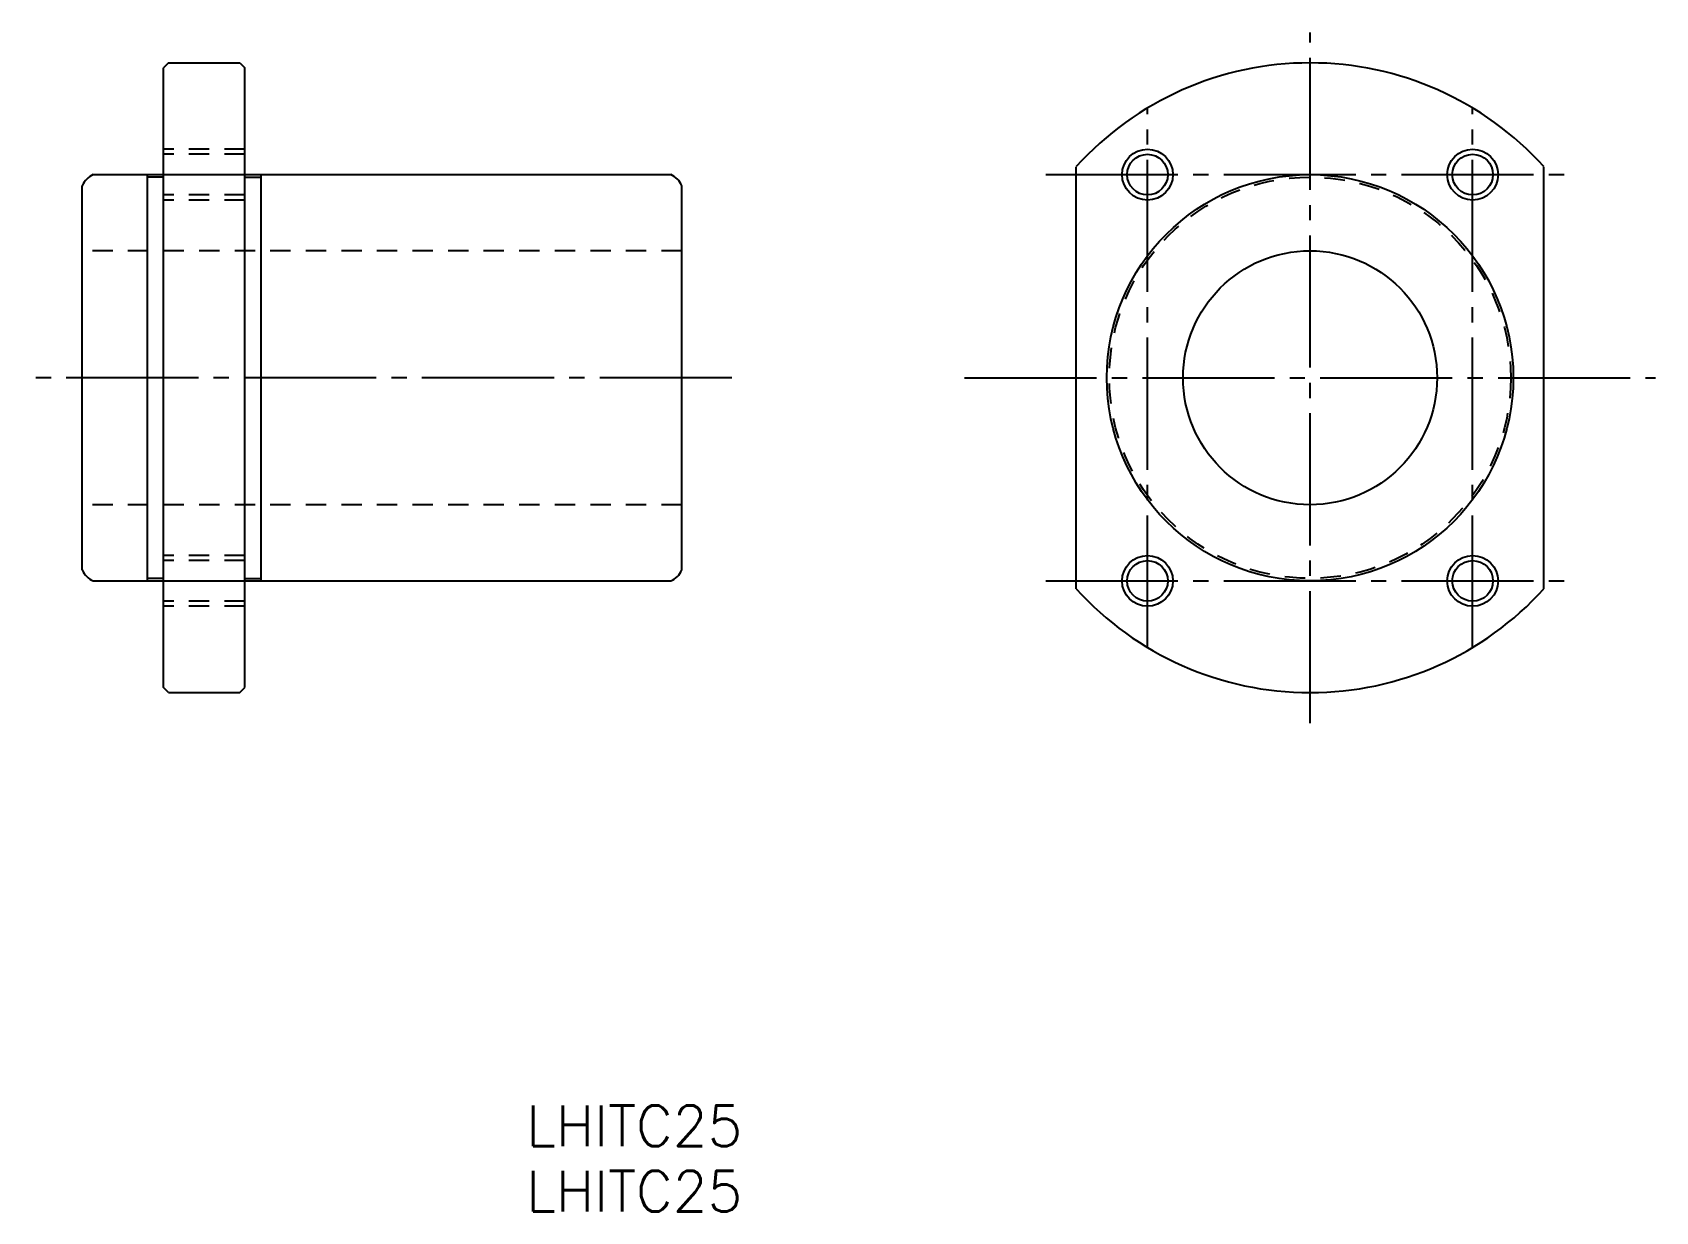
# Model space of a CAD drawing. Extents: x 285 to 445, y 154 to 270.
import ezdxf

# ---------------------------------------------------------------- set-up
doc = ezdxf.new("R2010")
doc.units = 0
doc.linetypes.add('CENTER', pattern=[17.5, 13, -1.5, 1.5, -1.5])
doc.linetypes.add('DASHED', pattern=[3.5, 2, -1.5])
doc.layers.get('0').update_dxf_attribs({"linetype": 'CONTINUOUS'})
doc.layers.add('CENTER', color=1, linetype='CENTER')
doc.styles.get("Standard").update_dxf_attribs({"font": 'txt.shx', "bigfont": '@extfont2.shx'})

msp = doc.modelspace()

# ---------------------------------------------------------------- linework, layer by layer
at = {"color": 7, "linetype": 'CONTINUOUS'}
for p, q in [((298.79, 267.33), (298.29, 266.83)), ((298.29, 205.83), (298.29, 266.83)), ((298.79, 267.33), (305.79, 267.33)), ((305.79, 267.33), (306.29, 266.83)), ((306.29, 205.83), (306.29, 266.83)), ((291.38, 256.33), (296.69, 256.33)), ((296.69, 256.33), (296.69, 216.33)), ((298.29, 256.08), (296.69, 256.08)), ((306.29, 256.08), (307.89, 256.08)), ((307.89, 256.33), (348.2, 256.33)), ((307.89, 216.33), (307.89, 256.33)), ((388.11, 215.54), (388.11, 257.11)), ((434.11, 215.54), (434.11, 257.11)), ((290.29, 217.42), (290.29, 255.24)), ((349.29, 217.42), (349.29, 255.24)), ((291.38, 216.33), (296.69, 216.33)), ((298.29, 216.58), (296.69, 216.58)), ((306.29, 216.58), (307.89, 216.58)), ((307.89, 216.33), (348.2, 216.33)), ((298.79, 205.33), (298.29, 205.83)), ((298.79, 205.33), (305.79, 205.33)), ((305.79, 205.33), (306.29, 205.83))]:
    msp.add_line(p, q, dxfattribs=at)
at = {"color": 3, "linetype": 'DASHED'}
for p, q in [((306.29, 258.83), (298.29, 258.83)), ((306.29, 258.33), (298.29, 258.33)), ((306.29, 254.33), (298.29, 254.33)), ((306.29, 253.83), (298.29, 253.83)), ((349.29, 248.83), (290.29, 248.83)), ((349.29, 223.83), (290.29, 223.83)), ((306.29, 218.83), (298.29, 218.83)), ((306.29, 218.33), (298.29, 218.33)), ((306.29, 214.33), (298.29, 214.33)), ((306.29, 213.83), (298.29, 213.83))]:
    msp.add_line(p, q, dxfattribs=at)
at = {"color": 3, "linetype": 'CONTINUOUS'}
for centre in [(395.11, 256.33), (427.11, 256.33), (395.11, 216.33), (427.11, 216.33)]:
    msp.add_circle(centre, 2.5, dxfattribs=at)
at = {"color": 7, "linetype": 'CONTINUOUS'}
for centre, radius in [((395.11, 256.33), 2), ((427.11, 256.33), 2), ((411.11, 236.33), 20), ((411.11, 236.33), 12.5), ((395.11, 216.33), 2), ((427.11, 216.33), 2)]:
    msp.add_circle(centre, radius, dxfattribs=at)
at = {"color": 3, "linetype": 'DASHED'}
msp.add_circle((411.11, 236.33), 19.75, dxfattribs=at)
at = {"color": 7, "linetype": 'CONTINUOUS'}
for centre, radius, start, end in [((411.11, 236.33), 31, 42.1034, 137.8966), ((292.14, 254.48), 2, 112.3316, 157.6684), ((347.44, 254.48), 2, 22.3316, 67.6684), ((292.14, 218.18), 2, 202.3316, 247.6684), ((347.44, 218.18), 2, 292.3316, 337.6684), ((411.11, 236.33), 31, 222.1034, 317.8966)]:
    msp.add_arc(centre, radius, start, end, dxfattribs=at)
at = {"layer": 'CENTER', "color": 1, "linetype": 'CENTER'}
for p, q in [((411.11, 202.33), (411.11, 270.33)), ((395.11, 209.78), (395.11, 262.88)), ((427.11, 209.78), (427.11, 262.88)), ((296.37, 256.33), (308.64, 256.33)), ((385.11, 256.33), (437.11, 256.33)), ((354.22, 236.33), (285.39, 236.33)), ((377.11, 236.33), (445.11, 236.33)), ((296.37, 216.33), (308.64, 216.33)), ((385.11, 216.33), (437.11, 216.33))]:
    msp.add_line(p, q, dxfattribs=at)

# ---------------------------------------------------------------- texts
at = {"color": 7, "linetype": 'CONTINUOUS'}
for p in [(333.99, 160.69), (333.99, 154.24)]:
    msp.add_text('LHITC25', height=4, dxfattribs=at).set_placement(p)

doc.saveas('drawing.dxf')
